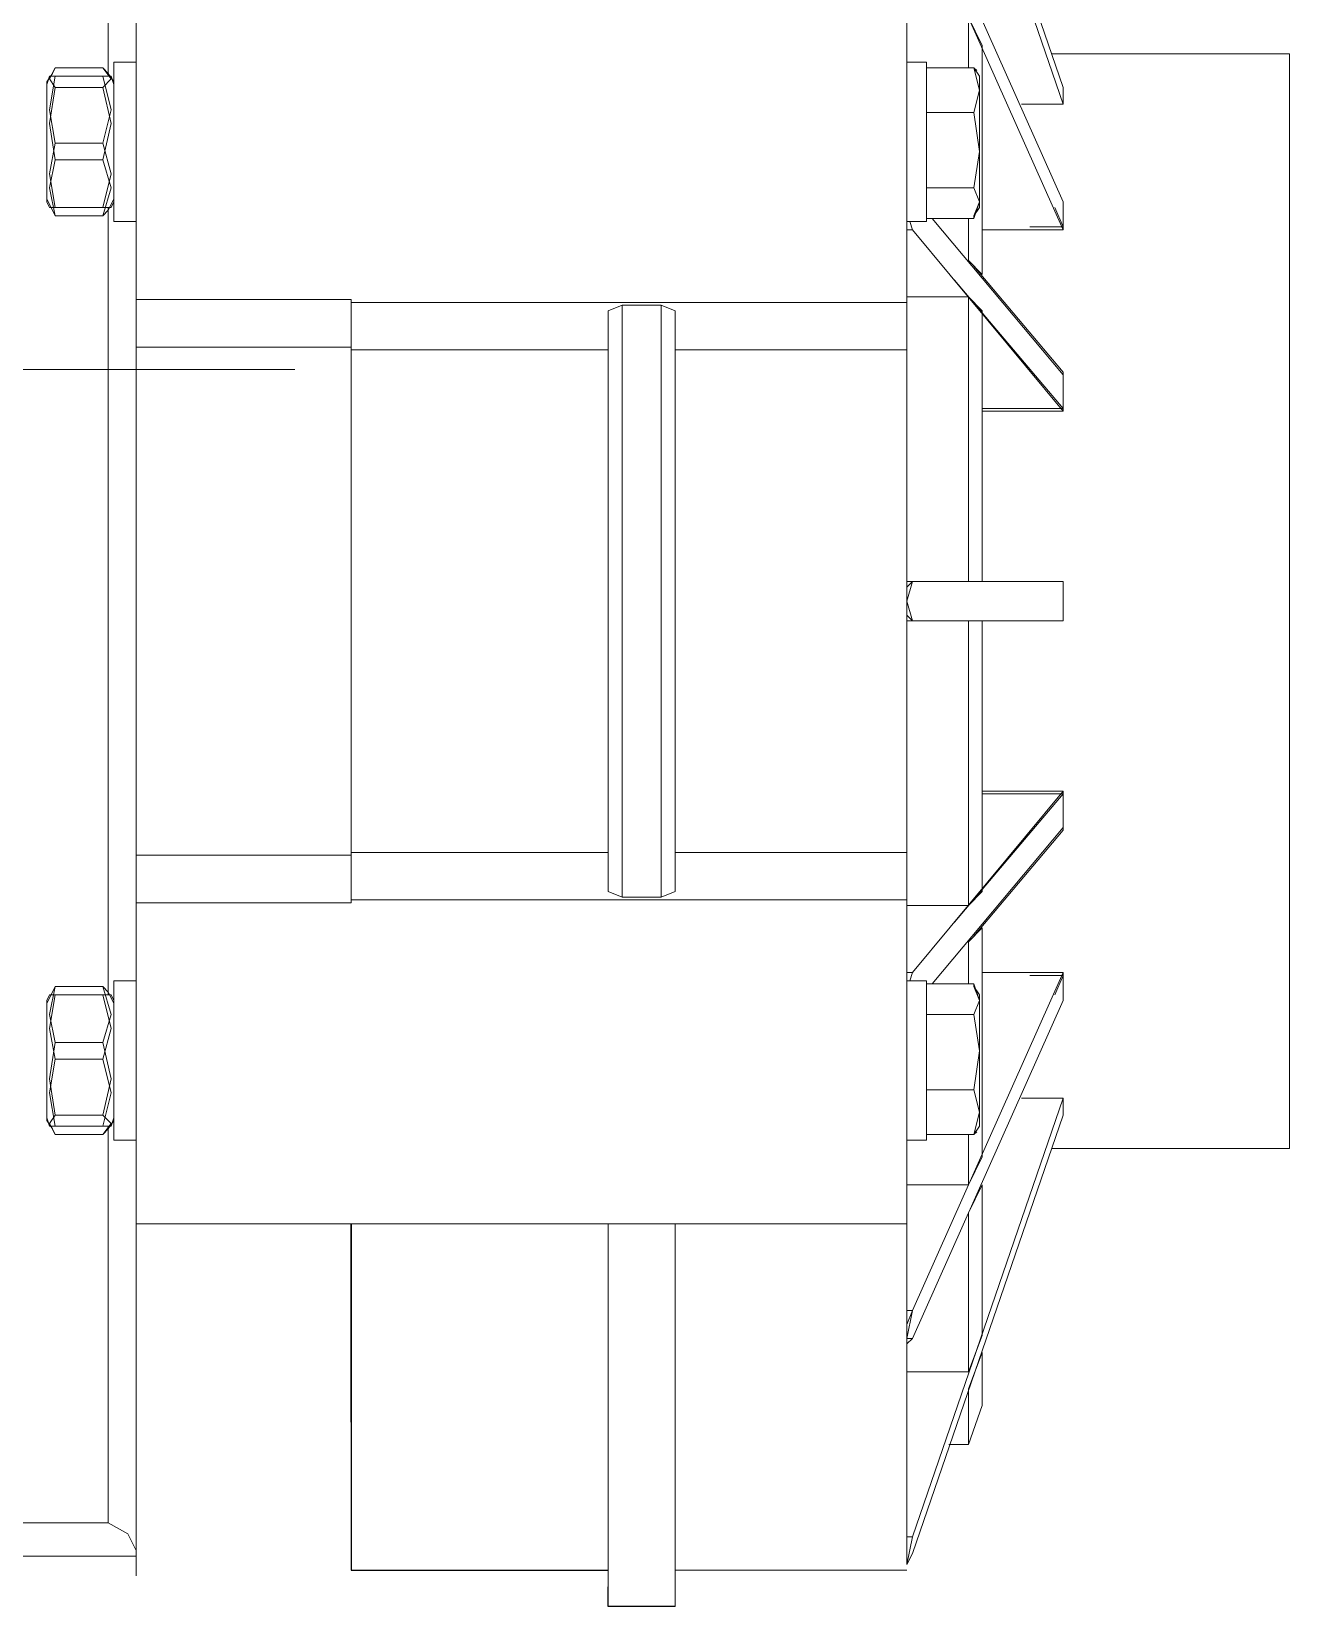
# Model space of a CAD drawing. Header units: inches. Extents: x 13 to 12015, y 11 to 4983.
# Drawn here: x 2999 to 3076.6, y 3789.9 to 3887 of the extents above; entities that cross this region are included whole.
import ezdxf

# ---------------------------------------------------------------- set-up
doc = ezdxf.new("R2010")
doc.units = ezdxf.units.IN
doc.header["$MEASUREMENT"] = 0
doc.layers.add('PDF _Геометрия', color=7, linetype='Continuous')

msp = doc.modelspace()

# ---------------------------------------------------------------- linework, layer by layer
for p, q in [((3018.74644, 3801.2714), (3018.74644, 3813.49174)), ((3018.74644, 3813.49174), (3018.74644, 3792.14922)), ((3018.74644, 3792.14922), (3034.58127, 3792.14922)), ((3034.58127, 3789.91162), (3034.58127, 3791.11647)), ((3038.71191, 3789.91162), (3034.58127, 3789.91162))]:
    msp.add_line(p, q)
at = {"layer": 'PDF _Геометрия', "lineweight": 9}
for points in [[(3062.63628, 3882.51051), (3053.34196, 3909.53289), (3052.99773, 3911.25406), (3053.34196, 3910.56559), (3052.99773, 3911.25406)], [(3005.49345, 3910.39346), (3005.49345, 3909.70499), (3005.49345, 3908.15594), (3005.49345, 3905.57418), (3005.49345, 3902.13184), (3005.49345, 3897.82892), (3005.49345, 3892.83752), (3005.49345, 3887.15766), (3005.49345, 3885.09226), (3005.49345, 3884.40379), (3005.49345, 3882.68262), (3005.49345, 3880.10086)], [(3062.63625, 3883.54326), (3053.34193, 3910.56564)], [(3053.34196, 3910.56559), (3062.63628, 3883.54322)], [(3062.63628, 3882.51056), (3053.34196, 3909.53293), (3052.99773, 3909.53293)], [(3005.49345, 3897.82892), (3005.49345, 3892.83752), (3005.49345, 3887.15766), (3005.49345, 3885.09226), (3004.11651, 3885.09226)], [(3053.34196, 3897.31259), (3052.99773, 3897.31259), (3053.34196, 3895.59142), (3062.63628, 3874.76526)], [(3062.6363, 3876.48643), (3053.34198, 3897.31259), (3052.99774, 3897.31259), (3052.99774, 3896.45201), (3053.34198, 3895.59142)], [(3062.63625, 3876.4864), (3053.34193, 3897.31256)], [(3062.63628, 3874.76524), (3053.34196, 3895.59141), (3052.99773, 3895.59141)], [(3052.99774, 3895.59139), (3052.99774, 3887.84613), (3052.99774, 3885.09226), (3052.99774, 3887.84613)], [(3005.49345, 3867.53639), (3005.49345, 3869.25756), (3005.49345, 3870.46238), (3005.49345, 3871.49508), (3005.49345, 3873.38837), (3005.49345, 3875.79801), (3005.49345, 3878.37976), (3005.49345, 3881.30575), (3005.49345, 3884.05962), (3005.49345, 3886.46926), (3005.49345, 3888.53467)], [(3005.49345, 3888.36255), (3005.49345, 3886.46926), (3005.49345, 3884.05962), (3005.49345, 3881.30575), (3005.49345, 3878.37976), (3005.49345, 3875.79801), (3005.49345, 3873.56048), (3005.49345, 3871.83931), (3005.49345, 3870.46238)], [(3052.99774, 3888.53462), (3052.99774, 3886.46921), (3052.99774, 3884.05957), (3052.99774, 3881.3057), (3052.99774, 3878.20759), (3052.99774, 3875.62584), (3052.99774, 3873.56043), (3052.99774, 3871.66715), (3052.99774, 3870.29021), (3052.99774, 3871.32291), (3052.99774, 3873.2162), (3052.99774, 3875.62584), (3052.99774, 3878.37971), (3052.99774, 3881.3057), (3052.99774, 3884.05957), (3052.99774, 3886.64133), (3052.99774, 3888.53462)], [(3004.11656, 3880.10089), (3004.11656, 3882.68264), (3004.11656, 3884.40382), (3004.11656, 3885.09228), (3004.11656, 3884.40382), (3004.11656, 3883.71535)], [(3004.11656, 3883.71532), (3004.11656, 3884.40379), (3004.11656, 3884.92014), (3004.11656, 3884.40379), (3004.11656, 3882.85473), (3004.11656, 3880.10086), (3004.11656, 3877.51911), (3004.11656, 3875.97005), (3004.11656, 3875.4537), (3004.11656, 3875.97005), (3004.11656, 3876.4864), (3004.11656, 3875.97005), (3004.11656, 3875.28158), (3004.11656, 3875.97005), (3004.11656, 3877.69122), (3004.11656, 3880.10086)], [(3054.20251, 3885.09226), (3052.99769, 3885.09226)], [(3052.99774, 3880.10089), (3052.99774, 3882.68264), (3052.99774, 3884.40382), (3052.99774, 3885.09228)], [(3054.20251, 3880.10089), (3054.20251, 3882.68264), (3054.20251, 3884.40382), (3054.20251, 3885.09228)], [(3062.63625, 3885.60859), (3061.94778, 3885.60859)], [(3061.94781, 3885.60859), (3062.63628, 3885.60859)], [(3076.57769, 3885.60859), (3076.57769, 3885.09223), (3076.57769, 3883.54318), (3076.57769, 3881.13354), (3076.57769, 3877.6912), (3076.57769, 3873.56039), (3076.57769, 3868.74112), (3076.57769, 3863.40549), (3076.57769, 3857.72562), (3076.57769, 3851.87365), (3076.57769, 3857.72562), (3076.57769, 3863.40549), (3076.57769, 3868.74112), (3076.57769, 3873.56039), (3076.57769, 3877.6912), (3076.57769, 3881.13354), (3076.57769, 3883.54318), (3076.57769, 3885.09223), (3076.57769, 3885.60859), (3062.63621, 3885.60859)], [(2999.98557, 3883.88755), (3000.32981, 3884.4039)], [(3000.15786, 3884.2317), (2999.98574, 3883.71535)], [(3000.50208, 3883.54333), (3000.15784, 3884.05968), (3000.32996, 3884.40391), (3000.50208, 3884.74815)], [(3000.50208, 3884.2317), (3000.15784, 3882.1663), (3000.50208, 3880.1009)], [(3000.50208, 3884.2317), (3000.15784, 3884.2317), (3000.50208, 3884.2317)], [(3000.50208, 3884.7481), (3003.42807, 3884.7481)], [(3000.50208, 3884.2317), (3003.42807, 3884.2317)], [(3003.42795, 3884.7481), (3003.77218, 3884.40386), (3003.9443, 3884.05963), (3003.42795, 3883.54328)], [(3003.42795, 3884.2317), (3003.9443, 3884.2317), (3003.42795, 3884.2317)], [(3003.42795, 3880.10089), (3003.9443, 3882.16629), (3003.42795, 3884.2317)], [(3003.77234, 3884.40388), (3004.11658, 3883.88753)], [(3004.11656, 3876.48646), (3004.11656, 3877.00281), (3004.11656, 3878.37975), (3004.11656, 3880.10092), (3004.11656, 3881.9942), (3004.11656, 3883.37114), (3004.11656, 3883.71537), (3003.94445, 3884.23173)], [(3004.11656, 3883.71544), (3004.11656, 3884.05967), (3004.11656, 3883.71544)], [(3054.20251, 3882.85482), (3054.20251, 3884.40388), (3054.20251, 3884.74811)], [(3057.47278, 3884.2317), (3057.12854, 3884.74806)], [(3057.12856, 3884.74804), (3057.30067, 3884.57592)], [(3057.47278, 3883.88748), (3057.47278, 3884.23172), (3057.47278, 3883.37113)], [(3000.50208, 3879.06829), (3000.15784, 3881.30581), (3000.50208, 3883.54333)], [(3003.42795, 3883.54333), (3003.9443, 3881.30581), (3003.42795, 3879.06828)], [(3004.11656, 3883.71537), (3004.11656, 3883.88749), (3004.11656, 3883.71537), (3004.11656, 3882.68267), (3004.11656, 3881.13362), (3004.11656, 3879.24033), (3004.11656, 3877.69128), (3004.11656, 3876.65858), (3003.77233, 3875.97011)], [(3057.47278, 3880.78933), (3057.47278, 3882.68262), (3057.47278, 3883.88744)], [(3057.47278, 3883.37115), (3057.47278, 3881.64998), (3057.47278, 3879.58458)], [(3062.63625, 3882.51056), (3062.63625, 3883.02691), (3062.63625, 3883.54326), (3062.63625, 3883.02691), (3062.63625, 3882.51056), (3060.0545, 3882.51056)], [(3005.49345, 3844.47274), (3005.49345, 3851.87377), (3005.49345, 3859.44692), (3005.49345, 3866.84795), (3005.49345, 3874.07687), (3005.49345, 3875.45381), (3005.49345, 3875.28169), (3005.49345, 3875.45381), (3005.49345, 3876.83074), (3005.49345, 3878.89615), (3005.49345, 3881.4779), (3005.49345, 3882.16637)], [(3057.47278, 3876.48645), (3057.47278, 3877.69127), (3057.47278, 3879.58456), (3057.12854, 3881.9942), (3057.47278, 3879.58456)], [(3060.0546, 3882.51052), (3062.63636, 3882.51052)], [(3054.20251, 3877.51915), (3054.20251, 3880.10091), (3054.20251, 3881.82208)], [(3000.50208, 3880.10089), (3000.15784, 3878.2076), (3000.50208, 3876.1422)], [(3003.42795, 3876.14218), (3003.9443, 3878.20759), (3003.42795, 3880.10088)], [(3005.49345, 3880.10089), (3005.49345, 3877.69125), (3005.49345, 3875.97008), (3005.49345, 3875.28161)], [(3052.99774, 3880.10091), (3052.99774, 3877.69127), (3052.99774, 3875.9701), (3052.99774, 3875.28163), (3054.20256, 3875.28163)], [(3052.99774, 3879.75667), (3052.99774, 3880.1009)], [(3054.20251, 3880.1009), (3054.20251, 3877.69126), (3054.20251, 3875.97009), (3054.20251, 3875.28163), (3054.20251, 3875.45374), (3057.1285, 3875.45374)], [(3057.47278, 3877.00273), (3057.47278, 3878.55179), (3057.47278, 3880.78931)], [(3057.47273, 3879.58447), (3057.1285, 3877.34695), (3054.20251, 3877.34695), (3054.20251, 3879.75659), (3054.20251, 3877.34695), (3057.1285, 3877.34695)], [(3057.12856, 3877.34695), (3057.47279, 3879.58447)], [(3000.50208, 3879.06826), (3000.15784, 3877.34709), (3000.50208, 3875.62592), (3003.42807, 3875.62592)], [(3003.42795, 3879.06829), (3003.9443, 3877.34712), (3003.42795, 3875.62595)], [(3005.49345, 3878.89618), (3005.49345, 3879.0683)], [(2999.98557, 3876.4864), (3000.15769, 3876.14217)], [(3000.32997, 3875.97014), (2999.98573, 3876.6586)], [(3000.15786, 3876.31436), (3000.32998, 3875.97012), (3000.50209, 3875.62589)], [(3003.42795, 3875.62592), (3003.77218, 3875.97015), (3003.9443, 3876.31438)], [(3003.94428, 3876.14218), (3004.1164, 3876.48642)], [(3005.49345, 3876.4864), (3005.49345, 3875.97005)], [(3052.99774, 3875.97007), (3052.99774, 3876.48642)], [(3057.47273, 3876.48645), (3057.1285, 3875.45374), (3054.20251, 3875.45374), (3054.20251, 3876.48645), (3054.20251, 3875.45374)], [(3054.20251, 3875.62585), (3054.20251, 3875.45374), (3054.20251, 3875.97009), (3054.20251, 3876.48644)], [(3057.12856, 3875.45374), (3057.12856, 3875.62586), (3057.47279, 3876.48645), (3057.47279, 3876.14221), (3057.47279, 3877.0028)], [(3062.63625, 3874.76523), (3062.63625, 3875.79794), (3062.63625, 3876.4864), (3062.63625, 3875.79794), (3062.63625, 3874.76523), (3057.64486, 3874.76523)], [(3060.57093, 3874.93748), (3062.63634, 3874.93748), (3062.63634, 3875.79806), (3062.63634, 3876.48653)], [(3062.1199, 3876.1423), (3062.63625, 3874.93748), (3062.63625, 3875.79806), (3062.63625, 3876.48653)], [(3000.50208, 3876.14218), (3000.15784, 3876.14218), (3000.50208, 3876.14218)], [(3000.50208, 3876.14218), (3003.42807, 3876.14218)], [(3003.42795, 3876.14218), (3003.9443, 3876.14218), (3003.42795, 3876.14218)], [(3005.49345, 3875.2817), (3004.11651, 3875.2817)], [(3004.11656, 3875.28163), (3005.4935, 3875.28163)], [(3005.49345, 3875.45381), (3005.49345, 3874.07687), (3005.49345, 3866.84795), (3005.49345, 3859.44692), (3005.49345, 3851.87377), (3005.49345, 3844.30062), (3005.49345, 3836.89959), (3005.49345, 3829.84279), (3005.49345, 3828.46586)], [(3005.49345, 3828.29367), (3005.49345, 3829.6706), (3005.49345, 3836.89952), (3005.49345, 3844.30055), (3005.49345, 3851.8737), (3005.49345, 3859.44685), (3005.49345, 3866.84788), (3005.49345, 3873.90468), (3005.49345, 3875.28162)], [(3005.49345, 3859.44681), (3005.49345, 3866.84784), (3005.49345, 3873.90464), (3005.49345, 3875.28158)], [(3052.99774, 3870.63449), (3052.99774, 3874.7653), (3052.99774, 3875.28165)], [(3053.34197, 3874.76528), (3053.16985, 3875.28163), (3053.34197, 3874.76528), (3062.63629, 3863.57767)], [(3054.54673, 3875.45374), (3062.63623, 3865.81519)], [(3062.63625, 3865.81523), (3054.54675, 3875.45379)], [(3057.12856, 3875.62585), (3057.47279, 3876.1422)], [(3062.11992, 3876.14225), (3062.63627, 3874.93743), (3060.57087, 3874.93743)], [(3062.63628, 3863.5777), (3053.34196, 3874.7653), (3052.99773, 3874.7653)], [(3052.99774, 3870.6345), (3052.99774, 3862.02865), (3052.99774, 3853.07856), (3052.99774, 3862.02865), (3052.99774, 3870.6345), (3052.99774, 3874.76531)], [(3052.99774, 3874.7653), (3053.34198, 3874.7653)], [(3057.64489, 3874.7653), (3062.63628, 3874.7653)], [(3057.64489, 3872.01137), (3056.7843, 3872.87195)], [(3056.78434, 3872.87192), (3057.64492, 3872.01133)], [(3055.92361, 3871.66721), (3062.63618, 3863.74983)], [(3055.92369, 3871.66718), (3062.63625, 3863.7498), (3062.63625, 3864.7825), (3062.63625, 3865.98732)], [(3018.74644, 3870.46238), (3005.49343, 3870.46238)], [(3005.49345, 3870.46244), (3018.74646, 3870.46244)], [(3005.49345, 3867.53639), (3005.49345, 3859.79113), (3005.49345, 3851.87374), (3005.49345, 3843.95636), (3005.49345, 3836.21109), (3005.49345, 3844.12848), (3005.49345, 3851.87374), (3005.49345, 3859.79113), (3005.49345, 3867.53639), (3005.49345, 3869.25756), (3005.49345, 3870.46238)], [(3018.74644, 3870.46244), (3018.74644, 3869.25762), (3018.74644, 3867.53645)], [(3018.74644, 3867.53633), (3018.74644, 3859.79106), (3018.74644, 3851.87368), (3018.74644, 3843.9563), (3018.74644, 3836.21103), (3018.74644, 3843.9563), (3018.74644, 3851.87368), (3018.74644, 3859.61895), (3018.74644, 3867.53633), (3018.74644, 3869.2575), (3018.74644, 3870.46232)], [(3054.0304, 3870.63455), (3056.78427, 3870.63455), (3057.64486, 3869.77396)], [(3056.78434, 3870.63455), (3054.03046, 3870.63455)], [(3057.64489, 3869.774), (3056.7843, 3870.63458)], [(3062.63632, 3853.07863), (3057.64492, 3853.07863), (3056.78434, 3853.07863), (3056.78434, 3862.02871), (3056.78434, 3870.63456), (3056.78434, 3862.02871), (3056.78434, 3853.07863), (3057.64492, 3853.07863)], [(3018.74644, 3867.36434), (3018.74644, 3869.25763), (3018.74644, 3870.29033), (3018.74644, 3869.25763), (3018.74644, 3867.36434), (3018.74644, 3866.15952)], [(3018.74644, 3870.29021), (3018.74644, 3869.25751), (3018.74644, 3867.36422), (3034.58121, 3867.36422), (3018.74644, 3867.36422)], [(3018.74644, 3867.3642), (3018.74644, 3863.57763), (3018.74644, 3867.3642), (3018.74644, 3869.25749), (3018.74644, 3870.29019)], [(3052.99774, 3870.29027), (3018.74645, 3870.29027)], [(3018.74645, 3870.29021), (3052.99774, 3870.29021), (3052.99774, 3869.25751), (3052.99774, 3867.36422), (3052.99774, 3859.61895), (3052.99774, 3851.87369), (3052.99774, 3843.9563), (3052.99774, 3836.38315), (3052.99774, 3844.12842), (3052.99774, 3851.87369), (3052.99774, 3859.61895), (3052.99774, 3867.36422), (3052.99774, 3869.25751), (3052.99774, 3870.29021)], [(3034.58127, 3837.07161), (3034.58127, 3842.92359), (3034.58127, 3851.87368), (3034.58127, 3860.82376), (3034.58127, 3869.77385), (3035.44185, 3870.11808)], [(3034.58127, 3869.77385), (3035.44185, 3870.11808), (3037.85149, 3870.11808), (3038.71208, 3869.77385), (3038.71208, 3869.2575), (3038.71208, 3868.74115)], [(3035.44182, 3870.11816), (3037.85146, 3870.11816)], [(3038.71194, 3869.77392), (3037.85136, 3870.11816), (3037.85136, 3861.16807), (3037.85136, 3851.87375), (3037.85136, 3842.57943), (3037.85136, 3837.07169), (3037.85136, 3842.57943), (3037.85136, 3851.87375), (3037.85136, 3861.16807), (3037.85136, 3870.11816)], [(3038.71191, 3837.07163), (3038.71191, 3844.30054), (3038.71191, 3854.79968), (3038.71191, 3865.29882), (3038.71191, 3869.77387)], [(3038.71191, 3869.77385), (3038.71191, 3869.2575), (3038.71191, 3868.74115)], [(3044.56401, 3867.36435), (3052.99774, 3867.36435), (3052.99774, 3869.25763), (3052.99774, 3870.11822), (3052.99774, 3862.02872), (3052.99774, 3853.25075), (3052.99774, 3862.02872), (3052.99774, 3870.11822), (3052.99774, 3869.25763), (3052.99774, 3867.36435)], [(3018.74644, 3867.53639), (3005.49343, 3867.53639)], [(3005.49345, 3836.21108), (3005.49345, 3843.95635), (3005.49345, 3851.87373), (3005.49345, 3859.79111), (3005.49345, 3867.53638), (3005.49345, 3859.619), (3005.49345, 3851.87373), (3005.49345, 3843.95635), (3005.49345, 3836.21108), (3005.49345, 3834.48991), (3005.49345, 3833.28509)], [(3005.49345, 3867.53633), (3018.74646, 3867.53633)], [(3018.74644, 3836.21114), (3018.74644, 3843.95641), (3018.74644, 3851.87379), (3018.74644, 3859.79118), (3018.74644, 3867.53644), (3018.74644, 3859.79118), (3018.74644, 3851.87379), (3018.74644, 3844.12853), (3018.74644, 3836.21114), (3018.74644, 3834.48997), (3018.74644, 3833.28515)], [(3018.74644, 3867.36428), (3018.74644, 3866.15946)], [(3018.74645, 3833.45726), (3052.99774, 3833.45726), (3052.99774, 3834.48996), (3052.99774, 3836.38325), (3052.99774, 3844.12852), (3052.99774, 3851.87379), (3052.99774, 3859.79117), (3052.99774, 3867.36432), (3052.99774, 3859.61905), (3052.99774, 3851.87379), (3052.99774, 3844.12852), (3052.99774, 3836.38325), (3052.99774, 3834.48996), (3052.99774, 3833.45726)], [(3034.58127, 3866.67586), (3034.58127, 3860.82388), (3034.58127, 3851.8738), (3034.58127, 3842.92371), (3034.58127, 3833.97362), (3035.44185, 3833.62939)], [(3038.71194, 3833.97355), (3037.85136, 3833.62932), (3037.85136, 3842.5794), (3037.85136, 3851.87372), (3037.85136, 3861.16804), (3037.85136, 3866.67579), (3037.85136, 3861.16804), (3037.85136, 3851.87372), (3037.85136, 3842.5794), (3037.85136, 3833.62932)], [(3038.71191, 3866.67584), (3038.71191, 3859.44693), (3038.71191, 3848.94779), (3038.71191, 3838.44865), (3038.71191, 3833.97361)], [(3052.99774, 3867.36428), (3044.56401, 3867.36428)], [(2962.77127, 3866.15951), (3015.26696, 3866.15951), (2962.77127, 3866.15951)], [(3062.63625, 3863.57771), (3062.63625, 3864.78253), (3062.63625, 3865.81523), (3062.63625, 3864.78253), (3062.63625, 3863.57771), (3057.64486, 3863.57771)], [(3057.64489, 3863.7498), (3062.63628, 3863.7498), (3062.63628, 3864.7825), (3062.63628, 3865.98732)], [(3062.63625, 3863.7498), (3057.64486, 3863.7498)], [(3057.64489, 3863.57763), (3062.63628, 3863.57763)], [(3005.49345, 3859.27473), (3005.49345, 3851.8737), (3005.49345, 3844.30055), (3005.49345, 3836.89952), (3005.49345, 3829.6706), (3005.49345, 3828.29367), (3005.49345, 3828.46578), (3005.49345, 3828.29367), (3005.49345, 3826.91673), (3005.49345, 3824.85133), (3005.49345, 3822.26957), (3005.49345, 3821.5811)], [(3018.74644, 3859.61898), (3018.74644, 3853.25065)], [(3056.7843, 3853.07863), (3053.34196, 3853.07863), (3052.99773, 3853.07863)], [(3062.63628, 3850.66892), (3053.34196, 3850.66892), (3052.99773, 3851.87374), (3053.34196, 3853.07856), (3052.99773, 3853.07856)], [(3053.34196, 3853.07856), (3052.99773, 3852.73433), (3052.99773, 3851.87374)], [(3062.63628, 3853.07855), (3053.34196, 3853.07855), (3052.99773, 3851.87373), (3053.34196, 3850.66891), (3052.99773, 3850.66891)], [(3052.99774, 3851.87381), (3052.99774, 3852.73439), (3052.99774, 3853.07863), (3053.34198, 3853.07863)], [(3052.99774, 3853.07863), (3053.34198, 3853.07863), (3056.78432, 3853.07863)], [(3052.99774, 3851.87377), (3052.99774, 3852.73435), (3053.34198, 3853.07859)], [(3053.34198, 3853.07856), (3052.99774, 3853.07856), (3052.99774, 3852.73433), (3052.99774, 3851.87374)], [(3057.6449, 3853.07856), (3056.78432, 3853.07856), (3052.99774, 3853.07856), (3053.34198, 3853.07856), (3062.6363, 3853.07856)], [(3056.78434, 3853.07856), (3052.99776, 3853.07856)], [(3053.34193, 3853.07856), (3062.63625, 3853.07856), (3062.63625, 3851.87374), (3062.63625, 3850.66892)], [(3053.34193, 3850.66891), (3062.63625, 3850.66891), (3062.63625, 3851.87373), (3062.63625, 3853.07855)], [(3053.34196, 3853.07863), (3062.63628, 3853.07863)], [(3056.7843, 3853.07856), (3057.64489, 3853.07856), (3062.63628, 3853.07856), (3062.63628, 3852.39009), (3062.63628, 3851.87374)], [(3062.63625, 3851.87377), (3062.63625, 3852.56224), (3062.63625, 3853.07859), (3057.64486, 3853.07859)], [(3062.63625, 3853.07856), (3057.64486, 3853.07856)], [(3053.34196, 3850.66891), (3052.99773, 3851.01314), (3052.99773, 3851.87373)], [(3053.34198, 3850.66891), (3052.99774, 3850.66891), (3052.99774, 3851.01314), (3052.99774, 3851.87373)], [(3052.99774, 3851.87371), (3052.99774, 3851.01312), (3053.34198, 3850.66889)], [(3052.99774, 3851.87367), (3052.99774, 3851.01308), (3052.99774, 3850.66885), (3053.34198, 3850.66885)], [(3056.7843, 3850.66891), (3057.64489, 3850.66891), (3062.63628, 3850.66891), (3062.63628, 3851.35738), (3062.63628, 3851.87373)], [(3062.63625, 3851.87371), (3062.63625, 3851.18524), (3062.63625, 3850.66889), (3057.64486, 3850.66889)], [(3076.57769, 3818.13889), (3076.57769, 3818.65524), (3076.57769, 3820.20429), (3076.57769, 3822.61393), (3076.57769, 3826.05627), (3076.57769, 3830.18708), (3076.57769, 3835.00636), (3076.57769, 3840.34199), (3076.57769, 3846.02185), (3076.57769, 3851.87383), (3076.57769, 3846.02185), (3076.57769, 3840.34199), (3076.57769, 3835.00636), (3076.57769, 3830.18708), (3076.57769, 3826.05627), (3076.57769, 3822.61393), (3076.57769, 3820.20429), (3076.57769, 3818.65524), (3076.57769, 3818.13889), (3062.63621, 3818.13889)], [(3018.74644, 3844.12849), (3018.74644, 3850.49682)], [(3044.56401, 3836.38313), (3052.99774, 3836.38313), (3052.99774, 3834.48984), (3052.99774, 3833.62925), (3052.99774, 3841.71875), (3052.99774, 3850.49672), (3052.99774, 3841.71875), (3052.99774, 3833.62925), (3052.99774, 3834.48984), (3052.99774, 3836.38313)], [(3056.7843, 3850.66885), (3053.34196, 3850.66885), (3052.99773, 3850.66885)], [(3052.99774, 3833.11297), (3052.99774, 3841.71882), (3052.99774, 3850.66891), (3052.99774, 3841.71882), (3052.99774, 3833.11297), (3052.99774, 3828.98216)], [(3057.6449, 3850.66891), (3056.78432, 3850.66891), (3052.99774, 3850.66891), (3053.34198, 3850.66891), (3062.6363, 3850.66891)], [(3052.99774, 3850.66885), (3053.34198, 3850.66885), (3056.78432, 3850.66885)], [(3056.78434, 3850.66891), (3052.99776, 3850.66891)], [(3053.34196, 3850.66885), (3062.63628, 3850.66885)], [(3062.63632, 3850.66885), (3057.64492, 3850.66885), (3056.78434, 3850.66885), (3056.78434, 3841.71876), (3056.78434, 3833.11291), (3056.78434, 3841.71876), (3056.78434, 3850.66885), (3057.64492, 3850.66885)], [(3062.63625, 3850.66891), (3057.64486, 3850.66891)], [(3005.49345, 3844.30066), (3005.49345, 3836.89963), (3005.49345, 3829.84283), (3005.49345, 3828.4659)], [(3018.74644, 3836.38327), (3018.74644, 3840.16985), (3018.74644, 3836.38327), (3018.74644, 3834.48999), (3018.74644, 3833.45728)], [(3062.63628, 3840.16978), (3053.34196, 3828.98217), (3052.99773, 3828.98217)], [(3053.34197, 3828.98219), (3053.16985, 3828.46584), (3053.34197, 3828.98219), (3062.63629, 3840.1698)], [(3055.92361, 3832.08026), (3062.63618, 3839.99765)], [(3055.92369, 3832.08029), (3062.63625, 3839.99767), (3062.63625, 3838.96497), (3062.63625, 3837.76015)], [(3062.63625, 3840.16976), (3062.63625, 3838.96494), (3062.63625, 3837.93224), (3062.63625, 3838.96494), (3062.63625, 3840.16976), (3057.64486, 3840.16976)], [(3062.63625, 3839.99767), (3057.64486, 3839.99767)], [(3057.64489, 3840.16985), (3062.63628, 3840.16985)], [(3057.64489, 3839.99767), (3062.63628, 3839.99767), (3062.63628, 3838.96497), (3062.63628, 3837.76015)], [(3018.74644, 3836.38319), (3018.74644, 3837.58801)], [(3018.74644, 3836.38313), (3018.74644, 3834.48985), (3018.74644, 3833.45714), (3018.74644, 3834.48985), (3018.74644, 3836.38313), (3018.74644, 3837.58795)], [(3054.54673, 3828.29373), (3062.63623, 3837.93228)], [(3062.63625, 3837.93224), (3054.54675, 3828.29369)], [(3018.74644, 3833.45726), (3018.74644, 3834.48996), (3018.74644, 3836.38325), (3034.58121, 3836.38325), (3018.74644, 3836.38325)], [(3052.99774, 3836.38319), (3044.56401, 3836.38319)], [(3018.74644, 3836.21108), (3005.49343, 3836.21108)], [(3005.49345, 3836.21114), (3018.74646, 3836.21114)], [(3005.49345, 3836.21109), (3005.49345, 3834.48992), (3005.49345, 3833.2851), (3005.49345, 3832.25239), (3005.49345, 3830.35911), (3005.49345, 3827.94947), (3005.49345, 3825.36771), (3005.49345, 3822.44172), (3005.49345, 3819.68785), (3005.49345, 3817.27821), (3005.49345, 3815.21281), (3005.49345, 3814.00799), (3005.49345, 3813.49164), (3005.49345, 3813.66375), (3005.49345, 3814.69646), (3005.49345, 3813.66375), (3005.49345, 3813.49164), (3005.49345, 3814.00799), (3005.49345, 3815.38492), (3005.49345, 3817.27821), (3005.49345, 3819.68785), (3005.49345, 3822.44172), (3005.49345, 3825.36771), (3005.49345, 3827.94947), (3005.49345, 3830.18699), (3005.49345, 3831.90816), (3005.49345, 3833.2851)], [(3018.74644, 3833.28503), (3018.74644, 3834.48985), (3018.74644, 3836.21102)], [(3034.58127, 3833.97362), (3035.44185, 3833.62939), (3037.85149, 3833.62939), (3038.71208, 3833.97362), (3038.71208, 3834.48998), (3038.71208, 3835.00633)], [(3038.71191, 3833.97362), (3038.71191, 3834.48998), (3038.71191, 3835.00633)], [(3052.99774, 3833.45721), (3018.74645, 3833.45721)], [(3035.44182, 3833.62932), (3037.85146, 3833.62932)], [(3054.0304, 3833.11292), (3056.78427, 3833.11292), (3057.64486, 3833.97351)], [(3057.64489, 3833.97347), (3056.7843, 3833.11289)], [(3018.74644, 3833.2851), (3005.49343, 3833.2851)], [(3005.49345, 3833.28503), (3018.74646, 3833.28503)], [(3052.99774, 3833.11298), (3052.99774, 3828.98217), (3052.99774, 3828.46582)], [(3056.78434, 3833.11292), (3054.03046, 3833.11292)], [(3057.64489, 3831.73611), (3056.7843, 3830.87552)], [(3056.78434, 3830.87556), (3057.64492, 3831.73614)], [(3062.63628, 3828.98223), (3053.34196, 3808.15607), (3052.99773, 3808.15607)], [(3053.34196, 3806.43488), (3052.99773, 3806.43488), (3053.34196, 3808.15605), (3062.63628, 3828.98221)], [(3052.99774, 3828.98217), (3053.34198, 3828.98217)], [(3062.63625, 3828.98224), (3062.63625, 3827.94954), (3062.63625, 3827.26107), (3062.63625, 3827.94954), (3062.63625, 3828.98224), (3057.64486, 3828.98224)], [(3057.64489, 3828.98217), (3062.63628, 3828.98217)], [(3062.11992, 3827.60523), (3062.63627, 3828.81005), (3060.57087, 3828.81005)], [(3060.57093, 3828.81), (3062.63634, 3828.81), (3062.63634, 3827.94941), (3062.63634, 3827.26094)], [(3062.1199, 3827.60518), (3062.63625, 3828.81), (3062.63625, 3827.94941), (3062.63625, 3827.26094)], [(3000.32997, 3827.77734), (2999.98573, 3827.08887)], [(3000.50208, 3824.67922), (3000.15784, 3826.40039), (3000.50208, 3828.12156), (3003.42807, 3828.12156)], [(3000.15786, 3827.43312), (3000.32998, 3827.77735), (3000.50209, 3828.12159)], [(3003.42795, 3828.12156), (3003.77218, 3827.77732), (3003.9443, 3827.43309)], [(3003.42795, 3824.67918), (3003.9443, 3826.40035), (3003.42795, 3828.12152)], [(3004.11656, 3820.0321), (3004.11656, 3819.85998), (3004.11656, 3820.0321), (3004.11656, 3821.0648), (3004.11656, 3822.61385), (3004.11656, 3824.50714), (3004.11656, 3826.05619), (3004.11656, 3827.0889), (3003.77233, 3827.77737)], [(3005.49345, 3828.46578), (3004.11651, 3828.46578)], [(3004.11656, 3820.03215), (3004.11656, 3819.34369), (3004.11656, 3818.82734), (3004.11656, 3819.34369), (3004.11656, 3820.89274), (3004.11656, 3823.64661), (3004.11656, 3826.22837), (3004.11656, 3827.77742), (3004.11656, 3828.29377), (3004.11656, 3827.77742), (3004.11656, 3827.26107), (3004.11656, 3827.77742), (3004.11656, 3828.46589), (3004.11656, 3827.77742), (3004.11656, 3826.05625), (3004.11656, 3823.64661)], [(3004.11656, 3828.46584), (3005.4935, 3828.46584)], [(3005.49345, 3823.64658), (3005.49345, 3826.05622), (3005.49345, 3827.77739), (3005.49345, 3828.46586)], [(3005.49345, 3827.26107), (3005.49345, 3827.77742)], [(3052.99774, 3823.64656), (3052.99774, 3826.0562), (3052.99774, 3827.77737), (3052.99774, 3828.46584), (3054.20256, 3828.46584)], [(3052.99774, 3827.7774), (3052.99774, 3827.26105)], [(3054.20251, 3823.64657), (3054.20251, 3826.05621), (3054.20251, 3827.77738), (3054.20251, 3828.46585), (3054.20251, 3828.29373), (3057.1285, 3828.29373)], [(3054.20251, 3828.12162), (3054.20251, 3828.29374), (3054.20251, 3827.77739), (3054.20251, 3827.26103)], [(3057.47273, 3827.26103), (3057.1285, 3828.29373), (3054.20251, 3828.29373), (3054.20251, 3827.26103), (3054.20251, 3828.29373)], [(3057.12856, 3828.29373), (3057.12856, 3828.12161), (3057.47279, 3827.26103), (3057.47279, 3827.60526), (3057.47279, 3826.74468)], [(3057.12856, 3828.12162), (3057.47279, 3827.60527)], [(2999.98557, 3827.26107), (3000.15769, 3827.6053)], [(3000.50208, 3827.60529), (3000.15784, 3827.60529), (3000.50208, 3827.60529)], [(3000.50208, 3823.64658), (3000.15784, 3825.53987), (3000.50208, 3827.60528)], [(3000.50208, 3827.60529), (3003.42807, 3827.60529)], [(3003.42795, 3827.60529), (3003.9443, 3825.53989), (3003.42795, 3823.6466)], [(3003.42795, 3827.60529), (3003.9443, 3827.60529), (3003.42795, 3827.60529)], [(3003.94428, 3827.60529), (3004.1164, 3827.26106)], [(3004.11656, 3827.26101), (3004.11656, 3826.74466), (3004.11656, 3825.36773), (3004.11656, 3823.64656), (3004.11656, 3821.75327), (3004.11656, 3820.37633), (3004.11656, 3820.0321), (3003.94445, 3819.51575)], [(3062.6363, 3827.26104), (3053.34198, 3806.43488), (3052.99774, 3806.43488), (3052.99774, 3807.29547), (3053.34198, 3808.15605)], [(3062.63625, 3827.26107), (3053.34193, 3806.43491)], [(3057.47278, 3827.26102), (3057.47278, 3826.0562), (3057.47278, 3824.16291), (3057.12854, 3821.75328), (3057.47278, 3824.16291)], [(3057.47278, 3826.74474), (3057.47278, 3825.19569), (3057.47278, 3822.95816)], [(3057.47273, 3824.163), (3057.1285, 3826.40052), (3054.20251, 3826.40052), (3054.20251, 3823.99088), (3054.20251, 3826.40052), (3057.1285, 3826.40052)], [(3054.20251, 3826.22832), (3054.20251, 3823.64657), (3054.20251, 3821.9254)], [(3057.12856, 3826.40052), (3057.47279, 3824.163)], [(3005.49345, 3824.85129), (3005.49345, 3824.67917)], [(3000.50208, 3824.67918), (3000.15784, 3822.44166), (3000.50208, 3820.20414)], [(3003.42795, 3820.20415), (3003.9443, 3822.44167), (3003.42795, 3824.67919)], [(3052.99774, 3823.9908), (3052.99774, 3823.64657)], [(3057.47278, 3820.37632), (3057.47278, 3822.09749), (3057.47278, 3824.16289)], [(3000.50208, 3819.51577), (3000.15784, 3821.58117), (3000.50208, 3823.64658)], [(3003.42795, 3823.64658), (3003.9443, 3821.58118), (3003.42795, 3819.51578)], [(3004.11656, 3823.64658), (3004.11656, 3821.06483), (3004.11656, 3819.34366), (3004.11656, 3818.65519), (3004.11656, 3819.34366), (3004.11656, 3820.03213)], [(3005.49345, 3793.35401), (3005.49345, 3794.04248), (3005.49345, 3795.59153), (3005.49345, 3798.17329), (3005.49345, 3801.61563), (3005.49345, 3805.91856), (3005.49345, 3810.90995), (3005.49345, 3816.58981), (3005.49345, 3818.65522), (3005.49345, 3819.34369), (3005.49345, 3821.06486), (3005.49345, 3823.64661)], [(3052.99774, 3823.64658), (3052.99774, 3821.06483), (3052.99774, 3819.34366), (3052.99774, 3818.65519)], [(3054.20251, 3823.64658), (3054.20251, 3821.06483), (3054.20251, 3819.34366), (3054.20251, 3818.65519)], [(3057.47278, 3822.95814), (3057.47278, 3821.06486), (3057.47278, 3819.86004)], [(3062.63628, 3821.23696), (3053.34196, 3794.21458), (3052.99773, 3792.49341), (3053.34196, 3793.18188), (3052.99773, 3792.49341)], [(3062.63628, 3821.23692), (3053.34196, 3794.21454), (3052.99773, 3794.21454)], [(3054.20251, 3820.89265), (3054.20251, 3819.3436), (3054.20251, 3818.99936)], [(3062.63625, 3821.23691), (3062.63625, 3820.72056), (3062.63625, 3820.20421), (3062.63625, 3820.72056), (3062.63625, 3821.23691), (3060.0545, 3821.23691)], [(3060.0546, 3821.23696), (3062.63636, 3821.23696)], [(2999.98557, 3819.85993), (3000.32981, 3819.34357)], [(3000.15786, 3819.51577), (2999.98574, 3820.03212)], [(3000.50208, 3820.20415), (3000.15784, 3819.68779), (3000.32996, 3819.34356), (3000.50208, 3818.99933)], [(3003.42795, 3818.99938), (3003.77218, 3819.34361), (3003.9443, 3819.68784), (3003.42795, 3820.20419)], [(3003.77234, 3819.3436), (3004.11658, 3819.85995)], [(3004.11656, 3820.03204), (3004.11656, 3819.6878), (3004.11656, 3820.03204)], [(3062.63625, 3820.20421), (3053.34193, 3793.18183)], [(3053.34196, 3793.18188), (3062.63628, 3820.20426)], [(3057.47278, 3819.85999), (3057.47278, 3819.51575), (3057.47278, 3820.37634)], [(3000.50208, 3819.51577), (3000.15784, 3819.51577), (3000.50208, 3819.51577)], [(3000.50208, 3819.51577), (3003.42807, 3819.51577)], [(3000.50208, 3818.99938), (3003.42807, 3818.99938)], [(3003.42795, 3819.51577), (3003.9443, 3819.51577), (3003.42795, 3819.51577)], [(3057.47278, 3819.51577), (3057.12854, 3818.99942)], [(3057.12856, 3818.99944), (3057.30067, 3819.17156)], [(3005.49345, 3805.91856), (3005.49345, 3810.90995), (3005.49345, 3816.58981), (3005.49345, 3818.65522), (3004.11651, 3818.65522)], [(3054.20251, 3818.65522), (3052.99769, 3818.65522)], [(3052.99774, 3808.15608), (3052.99774, 3815.90135), (3052.99774, 3818.65522), (3052.99774, 3815.90135)], [(3062.63625, 3818.13889), (3061.94778, 3818.13889)], [(3061.94781, 3818.13889), (3062.63628, 3818.13889)], [(3005.49345, 3815.04073), (3005.49345, 3814.6965)], [(3052.99774, 3815.90133), (3052.99774, 3808.15607), (3052.99774, 3807.29548), (3052.99774, 3806.4349)], [(3052.99774, 3815.72917), (3052.99774, 3815.90129)], [(3052.99774, 3815.90128), (3056.78432, 3815.90128), (3052.99774, 3815.90128), (3052.99774, 3815.72917)], [(3057.64489, 3815.90128), (3056.7843, 3814.18011)], [(3056.78434, 3814.18018), (3057.64492, 3815.90135)], [(3005.49345, 3814.86866), (3005.49345, 3813.83596), (3005.49345, 3807.46763), (3005.49345, 3801.61565), (3005.49345, 3796.28002), (3005.49345, 3791.80498), (3005.49345, 3796.28002), (3005.49345, 3801.61565), (3005.49345, 3807.46763), (3005.49345, 3813.83596), (3005.49345, 3814.86866), (3005.49345, 3814.69655)], [(3052.99774, 3813.49174), (3005.49344, 3813.49174)], [(3038.71191, 3813.49174), (3038.71191, 3806.60706), (3038.71191, 3798.86179), (3038.71191, 3792.32135), (3038.71191, 3789.91171)], [(3052.99774, 3808.15607), (3053.34198, 3808.15607)], [(3052.99774, 3794.21458), (3052.99774, 3804.36949), (3052.99774, 3806.09066), (3052.99774, 3806.43489)], [(3052.99774, 3806.09066), (3052.99774, 3806.09066)], [(3052.99774, 3806.09066), (3052.99774, 3804.36949)], [(3057.64489, 3805.57433), (3056.7843, 3803.33681)], [(3056.78434, 3803.33672), (3057.64492, 3805.57425)], [(3052.99774, 3804.36945), (3052.99774, 3794.21454), (3052.99774, 3793.18184), (3052.99774, 3792.49337)], [(3056.78421, 3799.89444), (3055.57939, 3799.89444), (3056.78421, 3799.89444), (3056.78421, 3800.92714), (3056.78421, 3803.33678)], [(3056.78434, 3803.33678), (3056.78434, 3800.92714), (3056.78434, 3799.89444), (3057.64492, 3802.30407), (3056.78434, 3799.89444), (3057.64492, 3802.30407), (3056.78434, 3799.89444)], [(3018.74644, 3801.2714), (3018.74644, 3796.62424)], [(3005.49345, 3798.17325), (3005.49345, 3795.59149)], [(3052.99774, 3794.21454), (3053.34198, 3794.21454)], [(3005.49345, 3793.00977), (3005.49345, 3793.35401), (3005.49345, 3793.00977), (2926.14749, 3793.00977)], [(3052.99774, 3792.49344), (3052.99774, 3792.49344)], [(3052.99774, 3792.49344), (3052.99774, 3792.49344)], [(3038.71191, 3789.91162), (3038.71191, 3790.60008), (3038.71191, 3791.11644)]]:
    msp.add_lwpolyline(points, dxfattribs=at)
for points in [[(2927.69661, 3908.67238), (3003.77234, 3908.67238), (3003.77234, 3907.98391), (3003.77234, 3906.43486), (3003.77234, 3903.8531), (3003.77234, 3900.41076), (3003.77234, 3896.27995), (3003.77234, 3891.46068), (3003.77234, 3885.78081), (3003.77234, 3884.23176), (3003.77234, 3885.78081), (3003.77234, 3891.46068), (3003.77234, 3896.27995), (3003.77234, 3900.41076), (3003.77234, 3903.8531), (3003.77234, 3906.43486), (3003.77234, 3907.98391), (3003.77234, 3908.67238), (3004.97716, 3909.36085), (3005.49352, 3910.39355), (3004.97716, 3909.36085), (3003.77234, 3908.67238)], [(3057.64492, 3886.12502), (3056.78434, 3887.84619), (3056.78434, 3884.74808), (3056.78434, 3887.84619)], [(3057.64489, 3872.01141), (3057.64489, 3879.41244), (3057.64489, 3886.125), (3057.64489, 3879.41244)], [(3003.42807, 3883.54333), (3000.50208, 3883.54333), (3000.15784, 3884.05968), (3000.50208, 3884.74815), (3003.42807, 3884.74815), (3003.94442, 3884.05968)], [(3003.42807, 3884.2317), (3000.50208, 3884.2317), (3000.15784, 3884.2317), (3000.50208, 3884.2317), (3003.42807, 3884.2317), (3003.94442, 3884.2317)], [(3003.42807, 3884.2317), (3000.50208, 3884.2317), (3000.15784, 3882.1663), (3000.50208, 3880.1009), (3003.42807, 3880.1009), (3003.94442, 3882.1663)], [(3003.77234, 3884.576), (3003.77234, 3884.23177)], [(3004.11656, 3876.65864), (3004.11656, 3875.45382), (3004.11656, 3876.83076), (3004.11656, 3878.89616), (3004.11656, 3881.13368), (3004.11656, 3883.71544), (3004.11656, 3884.05967), (3004.11656, 3883.71544), (3004.11656, 3881.47792), (3004.11656, 3878.89616), (3004.11656, 3876.83076), (3004.11656, 3875.45382), (3004.11656, 3875.2817), (3004.11656, 3875.45382)], [(3054.20251, 3884.74811), (3054.20251, 3883.02693)], [(3057.1285, 3884.74804), (3054.20251, 3884.74804)], [(3057.12856, 3884.74806), (3057.47279, 3883.37112), (3057.12856, 3881.99419), (3057.47279, 3883.37112)], [(2999.98557, 3877.69132), (2999.98557, 3879.24038), (2999.98557, 3881.13366), (2999.98557, 3882.68272), (2999.98557, 3883.71542), (2999.98557, 3883.88754), (2999.98557, 3883.71542), (2999.98557, 3882.68272), (2999.98557, 3881.13366), (2999.98557, 3879.24038), (2999.98557, 3877.69132), (2999.98557, 3876.65862)], [(2999.98557, 3880.10089), (2999.98557, 3878.2076), (2999.98557, 3877.00278), (2999.98557, 3876.48643), (2999.98557, 3877.00278), (2999.98557, 3878.2076), (2999.98557, 3880.10089), (2999.98557, 3882.16629), (2999.98557, 3883.37111), (2999.98557, 3883.71535), (2999.98557, 3883.37111), (2999.98557, 3882.16629)], [(2999.98557, 3880.10089), (2999.98557, 3878.37972), (2999.98557, 3877.00278), (2999.98557, 3876.48643), (2999.98557, 3877.00278), (2999.98557, 3878.37972), (2999.98557, 3880.10089), (2999.98557, 3881.99418), (2999.98557, 3883.37111), (2999.98557, 3883.71535), (2999.98557, 3883.37111), (2999.98557, 3881.99418)], [(2999.98557, 3877.69132), (2999.98557, 3879.92885), (2999.98557, 3881.65002), (2999.98557, 3882.68272), (2999.98557, 3883.37119), (2999.98557, 3882.68272), (2999.98557, 3880.4452), (2999.98557, 3878.72403), (2999.98557, 3877.69132), (2999.98557, 3877.00286)], [(3003.42807, 3879.06829), (3000.50208, 3879.06829), (3000.15784, 3881.30581), (3000.50208, 3883.54333), (3003.42807, 3883.54333), (3003.94442, 3881.30581)], [(3057.47278, 3877.00273), (3057.47278, 3879.41237), (3057.47278, 3881.30566), (3057.47278, 3882.6826), (3057.47278, 3883.37106), (3057.47278, 3883.7153), (3057.47278, 3883.37106), (3057.47278, 3880.96143), (3057.47278, 3879.06814), (3057.47278, 3877.6912), (3057.47278, 3876.83062), (3057.47278, 3876.6585)], [(3057.47278, 3877.17484), (3057.47278, 3877.34696), (3057.47278, 3878.37966), (3057.47278, 3879.7566), (3057.47278, 3881.30565), (3057.47278, 3882.51047), (3057.47278, 3883.19894), (3057.47278, 3883.02682), (3057.47278, 3881.99412), (3057.47278, 3880.61718), (3057.47278, 3879.06813), (3057.47278, 3877.69119)], [(3057.47278, 3877.17484), (3057.47278, 3877.86331), (3057.47278, 3878.7239), (3057.47278, 3879.7566), (3057.47278, 3880.7893), (3057.47278, 3881.99412), (3057.47278, 3883.19894), (3057.47278, 3882.33835), (3057.47278, 3881.47777), (3057.47278, 3880.61718), (3057.47278, 3879.58448), (3057.47278, 3878.37966)], [(2999.98557, 3878.55196), (2999.98557, 3877.69138), (2999.98557, 3878.55196), (2999.98557, 3880.27313), (2999.98557, 3881.9943), (2999.98557, 3882.68277), (2999.98557, 3881.9943), (2999.98557, 3880.27313)], [(2999.98557, 3882.68263), (2999.98557, 3881.82204), (2999.98557, 3880.10087), (2999.98557, 3878.3797), (2999.98557, 3877.69123), (2999.98557, 3878.3797), (2999.98557, 3880.10087), (2999.98557, 3881.82204)], [(2999.98557, 3882.68263), (2999.98557, 3881.47781), (2999.98557, 3880.10087), (2999.98557, 3878.89605), (2999.98557, 3877.69123), (2999.98557, 3878.89605), (2999.98557, 3880.10087), (2999.98557, 3881.47781)], [(2999.98557, 3878.55196), (2999.98557, 3878.03561), (2999.98557, 3878.55196), (2999.98557, 3879.75678), (2999.98557, 3881.9943), (2999.98557, 3882.33854), (2999.98557, 3881.9943), (2999.98557, 3880.61737)], [(3005.49345, 3870.4624), (3005.49345, 3871.4951), (3005.49345, 3873.38839), (3005.49345, 3875.79803), (3005.49345, 3878.5519), (3005.49345, 3881.30577), (3005.49345, 3882.16636), (3005.49345, 3881.47789), (3005.49345, 3878.37979), (3005.49345, 3875.79803), (3005.49345, 3873.73263), (3005.49345, 3871.83934)], [(3057.1285, 3881.99419), (3054.20251, 3881.99419)], [(3076.57769, 3881.13366), (3076.57769, 3877.69132), (3076.57769, 3873.56052), (3076.57769, 3868.74124), (3076.57769, 3863.40561), (3076.57769, 3857.72575), (3076.57769, 3851.87377), (3076.57769, 3857.72575), (3076.57769, 3863.40561), (3076.57769, 3868.74124), (3076.57769, 3873.56052), (3076.57769, 3877.69132)], [(3003.42807, 3880.10089), (3000.50208, 3880.10089), (3000.15784, 3878.2076), (3000.50208, 3876.1422), (3003.42807, 3876.1422), (3003.94442, 3878.2076)], [(3003.42807, 3875.62592), (3003.94442, 3877.34709), (3003.42807, 3879.06826), (3000.50208, 3879.06826), (3000.15784, 3877.34709), (3000.50208, 3875.62592)], [(3057.12854, 3877.34699), (3057.47278, 3876.4864)], [(3003.42807, 3876.14218), (3003.94442, 3876.14218), (3003.42807, 3876.14218), (3000.50208, 3876.14218), (3000.15784, 3876.14218), (3000.50208, 3876.14218)], [(3003.77234, 3876.1423), (3003.77234, 3873.21631), (3003.77234, 3866.33162), (3003.77234, 3859.10271), (3003.77234, 3851.87379), (3003.77234, 3844.64488), (3003.77234, 3837.41596), (3003.77234, 3830.53128), (3003.77234, 3827.60529), (3003.77234, 3830.53128), (3003.77234, 3837.41596), (3003.77234, 3844.64488), (3003.77234, 3851.87379), (3003.77234, 3859.10271), (3003.77234, 3866.33162), (3003.77234, 3873.21631)], [(3003.77234, 3827.60518), (3003.77234, 3830.53117), (3003.77234, 3837.41585), (3003.77234, 3844.64476), (3003.77234, 3851.87368), (3003.77234, 3859.1026), (3003.77234, 3866.33151), (3003.77234, 3873.21619), (3003.77234, 3876.14218), (3003.77234, 3873.21619), (3003.77234, 3866.33151), (3003.77234, 3859.1026), (3003.77234, 3851.87368), (3003.77234, 3844.64476), (3003.77234, 3837.41585), (3003.77234, 3830.53117)], [(3056.78434, 3872.87199), (3056.78434, 3875.45374)], [(3057.64491, 3872.01141), (3057.12856, 3872.52776), (3062.6363, 3865.98731), (3057.12856, 3872.52776)], [(3057.64489, 3872.6999), (3057.64489, 3872.01143)], [(3005.49345, 3867.53639), (3005.49345, 3869.25756), (3005.49345, 3870.46238), (3018.74646, 3870.46238), (3018.74646, 3869.25756), (3018.74646, 3867.53639)], [(3005.49345, 3870.46238), (3005.49345, 3869.25756), (3005.49345, 3867.53639), (3018.74646, 3867.53639), (3018.74646, 3869.25756), (3018.74646, 3870.46238)], [(3056.78432, 3870.63449), (3052.99774, 3870.63449)], [(3057.64492, 3869.7739), (3056.78434, 3870.63449), (3056.78434, 3862.02863), (3056.78434, 3853.07855), (3056.78434, 3862.02863), (3056.78434, 3870.63449)], [(3019.77915, 3870.29033), (3018.74644, 3870.29033)], [(3034.58127, 3837.07161), (3034.58127, 3842.92359), (3034.58127, 3851.87368), (3034.58127, 3860.82376), (3034.58127, 3869.77385), (3034.58127, 3859.27471), (3034.58127, 3848.77557), (3034.58127, 3838.44855)], [(3034.58127, 3868.74115), (3034.58127, 3869.2575), (3034.58127, 3869.77385), (3034.58127, 3869.2575)], [(3035.44182, 3837.07169), (3035.44182, 3842.57943), (3035.44182, 3851.87375), (3035.44182, 3861.16807), (3035.44182, 3870.11816), (3035.44182, 3861.16807), (3035.44182, 3851.87375), (3035.44182, 3842.57943)], [(3038.71191, 3837.07161), (3038.71191, 3842.92359), (3038.71191, 3851.87368), (3038.71191, 3860.82376), (3038.71191, 3869.77385), (3038.71191, 3860.82376), (3038.71191, 3851.87368), (3038.71191, 3842.92359)], [(3057.64489, 3869.77398), (3057.64489, 3861.51236), (3057.64489, 3853.07863), (3057.64489, 3861.51236)], [(3057.64489, 3853.0785), (3057.64489, 3861.51223), (3057.64489, 3869.77385), (3057.64489, 3861.51223)], [(3034.58127, 3837.07157), (3034.58127, 3843.26778), (3034.58127, 3851.87363), (3034.58127, 3860.30737), (3034.58127, 3868.7411), (3034.58127, 3860.30737), (3034.58127, 3851.87363), (3034.58127, 3843.26778)], [(3038.71191, 3837.07157), (3038.71191, 3843.4399), (3038.71191, 3851.87363), (3038.71191, 3860.30737), (3038.71191, 3868.7411), (3038.71191, 3860.30737), (3038.71191, 3851.87363), (3038.71191, 3843.26778)], [(3018.74639, 3867.36428), (3028.72918, 3867.36428)], [(3034.58127, 3866.67591), (3034.58127, 3860.47969), (3034.58127, 3851.87384), (3034.58127, 3843.44011), (3034.58127, 3835.00637), (3034.58127, 3843.44011), (3034.58127, 3851.87384), (3034.58127, 3860.47969)], [(3034.58127, 3866.67586), (3034.58127, 3860.82388), (3034.58127, 3851.8738), (3034.58127, 3842.92371), (3034.58127, 3833.97362), (3034.58127, 3844.47276), (3034.58127, 3854.9719), (3034.58127, 3865.29893)], [(3035.44182, 3866.67579), (3035.44182, 3861.16804), (3035.44182, 3851.87372), (3035.44182, 3842.5794), (3035.44182, 3833.62932), (3035.44182, 3842.5794), (3035.44182, 3851.87372), (3035.44182, 3861.16804)], [(3052.99762, 3867.36422), (3038.71191, 3867.36422)], [(3038.71191, 3866.67591), (3038.71191, 3860.30758), (3038.71191, 3851.87384), (3038.71191, 3843.44011), (3038.71191, 3835.00637), (3038.71191, 3843.44011), (3038.71191, 3851.87384), (3038.71191, 3860.47969)], [(3038.71191, 3866.67586), (3038.71191, 3860.82388), (3038.71191, 3851.8738), (3038.71191, 3842.92371), (3038.71191, 3833.97362), (3038.71191, 3842.92371), (3038.71191, 3851.8738), (3038.71191, 3860.82388)], [(3076.57769, 3822.61381), (3076.57769, 3826.05615), (3076.57769, 3830.18696), (3076.57769, 3835.00624), (3076.57769, 3840.34186), (3076.57769, 3846.02173), (3076.57769, 3851.87371), (3076.57769, 3846.02173), (3076.57769, 3840.34186), (3076.57769, 3835.00624), (3076.57769, 3830.18696), (3076.57769, 3826.05615)], [(3057.64492, 3833.97357), (3056.78434, 3833.11299), (3056.78434, 3841.71884), (3056.78434, 3850.66892), (3056.78434, 3841.71884), (3056.78434, 3833.11299)], [(3057.64489, 3850.66898), (3057.64489, 3842.23524), (3057.64489, 3833.97362), (3057.64489, 3842.23524)], [(3057.64489, 3833.97349), (3057.64489, 3842.23511), (3057.64489, 3850.66885), (3057.64489, 3842.23511)], [(3057.64491, 3831.73606), (3057.12856, 3831.21971), (3062.6363, 3837.76016), (3057.12856, 3831.21971)], [(3018.74639, 3836.38319), (3028.72918, 3836.38319)], [(3052.99762, 3836.38325), (3038.71191, 3836.38325)], [(3005.49345, 3833.2851), (3005.49345, 3834.48992), (3005.49345, 3836.21109), (3018.74646, 3836.21109), (3018.74646, 3834.48992), (3018.74646, 3833.2851)], [(3005.49345, 3836.21108), (3005.49345, 3834.48991), (3005.49345, 3833.28509), (3018.74646, 3833.28509), (3018.74646, 3834.48991), (3018.74646, 3836.21108)], [(3034.58127, 3835.00633), (3034.58127, 3834.48998), (3034.58127, 3833.97362), (3034.58127, 3834.48998)], [(3019.77915, 3833.45714), (3018.74644, 3833.45714)], [(3052.99774, 3833.45726), (3052.99774, 3832.42456), (3052.99774, 3830.53127), (3052.99774, 3828.12163), (3052.99774, 3825.36776), (3052.99774, 3822.44177), (3052.99774, 3819.6879), (3052.99774, 3817.10614), (3052.99774, 3815.21286), (3052.99774, 3813.83592), (3052.99774, 3813.49169), (3052.99774, 3813.6638), (3052.99774, 3814.86862), (3052.99774, 3815.21286), (3052.99774, 3814.00804), (3052.99774, 3815.21286), (3052.99774, 3814.86862), (3052.99774, 3813.83592), (3052.99774, 3813.49169), (3052.99774, 3813.83592), (3052.99774, 3815.21286), (3052.99774, 3817.27826), (3052.99774, 3819.6879), (3052.99774, 3822.44177), (3052.99774, 3825.53988), (3052.99774, 3828.12163), (3052.99774, 3830.18704), (3052.99774, 3832.08033)], [(3005.49345, 3833.28507), (3005.49345, 3832.25237), (3005.49345, 3830.35908), (3005.49345, 3827.94944), (3005.49345, 3825.19557), (3005.49345, 3822.4417), (3005.49345, 3821.58111), (3005.49345, 3822.26958), (3005.49345, 3825.36769), (3005.49345, 3827.94944), (3005.49345, 3830.01485), (3005.49345, 3831.90814)], [(3056.78432, 3833.11299), (3052.99774, 3833.11299)], [(3057.64489, 3831.73607), (3057.64489, 3824.33503), (3057.64489, 3817.62247), (3057.64489, 3824.33503)], [(3057.64489, 3831.04757), (3057.64489, 3831.73604)], [(3056.78434, 3830.87549), (3056.78434, 3828.29373)], [(3003.42807, 3828.12156), (3003.94442, 3826.40039), (3003.42807, 3824.67922), (3000.50208, 3824.67922), (3000.15784, 3826.40039), (3000.50208, 3828.12156)], [(3004.11656, 3827.08883), (3004.11656, 3828.29365), (3004.11656, 3826.91672), (3004.11656, 3824.85131), (3004.11656, 3822.61379), (3004.11656, 3820.03204), (3004.11656, 3819.6878), (3004.11656, 3820.03204), (3004.11656, 3822.26956), (3004.11656, 3824.85131), (3004.11656, 3826.91672), (3004.11656, 3828.29365), (3004.11656, 3828.46577), (3004.11656, 3828.29365)], [(2999.98557, 3823.64658), (2999.98557, 3825.53987), (2999.98557, 3826.74469), (2999.98557, 3827.26104), (2999.98557, 3826.74469), (2999.98557, 3825.53987), (2999.98557, 3823.64658), (2999.98557, 3821.58118), (2999.98557, 3820.37636), (2999.98557, 3820.03213), (2999.98557, 3820.37636), (2999.98557, 3821.58118)], [(2999.98557, 3823.64658), (2999.98557, 3825.36775), (2999.98557, 3826.74469), (2999.98557, 3827.26104), (2999.98557, 3826.74469), (2999.98557, 3825.36775), (2999.98557, 3823.64658), (2999.98557, 3821.7533), (2999.98557, 3820.37636), (2999.98557, 3820.03213), (2999.98557, 3820.37636), (2999.98557, 3821.7533)], [(2999.98557, 3826.05615), (2999.98557, 3824.5071), (2999.98557, 3822.61381), (2999.98557, 3821.06475), (2999.98557, 3820.03205), (2999.98557, 3819.85994), (2999.98557, 3820.03205), (2999.98557, 3821.06475), (2999.98557, 3822.61381), (2999.98557, 3824.5071), (2999.98557, 3826.05615), (2999.98557, 3827.08885)], [(2999.98557, 3826.05615), (2999.98557, 3823.81863), (2999.98557, 3822.09746), (2999.98557, 3821.06475), (2999.98557, 3820.37629), (2999.98557, 3821.06475), (2999.98557, 3823.30228), (2999.98557, 3825.02345), (2999.98557, 3826.05615), (2999.98557, 3826.74462)], [(3003.42807, 3827.60529), (3003.94442, 3827.60529), (3003.42807, 3827.60529), (3000.50208, 3827.60529), (3000.15784, 3827.60529), (3000.50208, 3827.60529)], [(3003.42807, 3823.64658), (3000.50208, 3823.64658), (3000.15784, 3825.53987), (3000.50208, 3827.60528), (3003.42807, 3827.60528), (3003.94442, 3825.53987)], [(3057.12854, 3826.40048), (3057.47278, 3827.26107)], [(3057.47278, 3826.74474), (3057.47278, 3824.3351), (3057.47278, 3822.44181), (3057.47278, 3821.06488), (3057.47278, 3820.37641), (3057.47278, 3820.03218), (3057.47278, 3820.37641), (3057.47278, 3822.78605), (3057.47278, 3824.67934), (3057.47278, 3826.05627), (3057.47278, 3826.91686), (3057.47278, 3827.08897)], [(2999.98557, 3821.06485), (2999.98557, 3821.92543), (2999.98557, 3823.6466), (2999.98557, 3825.36777), (2999.98557, 3826.05624), (2999.98557, 3825.36777), (2999.98557, 3823.6466), (2999.98557, 3821.92543)], [(2999.98557, 3821.06485), (2999.98557, 3822.26967), (2999.98557, 3823.6466), (2999.98557, 3824.85142), (2999.98557, 3826.05624), (2999.98557, 3824.85142), (2999.98557, 3823.6466), (2999.98557, 3822.26967)], [(2999.98557, 3825.19551), (2999.98557, 3826.0561), (2999.98557, 3825.19551), (2999.98557, 3823.47434), (2999.98557, 3821.75317), (2999.98557, 3821.0647), (2999.98557, 3821.75317), (2999.98557, 3823.47434)], [(2999.98557, 3825.19551), (2999.98557, 3825.71186), (2999.98557, 3825.19551), (2999.98557, 3823.99069), (2999.98557, 3821.75317), (2999.98557, 3821.40894), (2999.98557, 3821.75317), (2999.98557, 3823.13011)], [(3057.47278, 3826.57263), (3057.47278, 3826.40051), (3057.47278, 3825.36781), (3057.47278, 3823.99087), (3057.47278, 3822.44182), (3057.47278, 3821.237), (3057.47278, 3820.54853), (3057.47278, 3820.72065), (3057.47278, 3821.75335), (3057.47278, 3823.13029), (3057.47278, 3824.67934), (3057.47278, 3826.05628)], [(3057.47278, 3826.57263), (3057.47278, 3825.88416), (3057.47278, 3825.02358), (3057.47278, 3823.99087), (3057.47278, 3822.95817), (3057.47278, 3821.75335), (3057.47278, 3820.54853), (3057.47278, 3821.40912), (3057.47278, 3822.2697), (3057.47278, 3823.13029), (3057.47278, 3824.16299), (3057.47278, 3825.36781)], [(3003.42807, 3824.67918), (3000.50208, 3824.67918), (3000.15784, 3822.44166), (3000.50208, 3820.20414), (3003.42807, 3820.20414), (3003.94442, 3822.44166)], [(3003.42807, 3819.51577), (3000.50208, 3819.51577), (3000.15784, 3821.58117), (3000.50208, 3823.64658), (3003.42807, 3823.64658), (3003.94442, 3821.58117)], [(3057.1285, 3821.75329), (3054.20251, 3821.75329)], [(3057.12856, 3818.99941), (3057.47279, 3820.37635), (3057.12856, 3821.75329), (3057.47279, 3820.37635)], [(3003.42807, 3820.20415), (3000.50208, 3820.20415), (3000.15784, 3819.68779), (3000.50208, 3818.99933), (3003.42807, 3818.99933), (3003.94442, 3819.68779)], [(3054.20251, 3818.99937), (3054.20251, 3820.72054)], [(2927.69661, 3795.07509), (3003.77234, 3795.07509), (3003.77234, 3795.76356), (3003.77234, 3797.31261), (3003.77234, 3799.89437), (3003.77234, 3803.33671), (3003.77234, 3807.46752), (3003.77234, 3812.2868), (3003.77234, 3817.96666), (3003.77234, 3819.51571), (3003.77234, 3817.96666), (3003.77234, 3812.2868), (3003.77234, 3807.46752), (3003.77234, 3803.33671), (3003.77234, 3799.89437), (3003.77234, 3797.31261), (3003.77234, 3795.76356), (3003.77234, 3795.07509), (3004.97716, 3794.38662), (3005.49352, 3793.35392), (3004.97716, 3794.38662), (3003.77234, 3795.07509)], [(3003.42807, 3819.51577), (3000.50208, 3819.51577), (3000.15784, 3819.51577), (3000.50208, 3819.51577), (3003.42807, 3819.51577), (3003.94442, 3819.51577)], [(3003.77234, 3819.17147), (3003.77234, 3819.51571)], [(3057.1285, 3818.99944), (3054.20251, 3818.99944)], [(3057.64492, 3817.62245), (3056.78434, 3815.90128), (3056.78434, 3818.99939), (3056.78434, 3815.90128)], [(3057.64489, 3815.90131), (3057.64489, 3810.56568), (3057.64489, 3806.60699), (3057.64489, 3810.56568)], [(3057.64492, 3806.60699), (3056.78434, 3804.36947), (3056.78434, 3808.6724), (3056.78434, 3814.18014), (3056.78434, 3808.6724), (3056.78434, 3804.36947)], [(3034.58127, 3813.49169), (3034.58127, 3807.98394), (3034.58127, 3801.61561), (3034.58127, 3795.93575), (3034.58127, 3791.11647), (3034.58127, 3795.93575), (3034.58127, 3801.61561), (3034.58127, 3807.98394)], [(3038.71191, 3813.49169), (3038.71191, 3807.98394), (3038.71191, 3801.61561), (3038.71191, 3795.93575), (3038.71191, 3791.11647), (3038.71191, 3795.93575), (3038.71191, 3801.61561), (3038.71191, 3807.98394)], [(3038.71191, 3813.49165), (3038.71191, 3807.63967), (3038.71191, 3800.92711), (3038.71191, 3795.07513), (3038.71191, 3789.91162), (3038.71191, 3795.07513), (3038.71191, 3800.92711), (3038.71191, 3807.81179)], [(3053.34196, 3806.43488), (3052.99773, 3806.09065), (3052.99773, 3806.43488)], [(3057.64489, 3805.57429), (3057.64489, 3803.16465), (3057.64489, 3802.30406), (3056.7843, 3799.89443), (3057.64489, 3802.30406), (3057.64489, 3803.16465)], [(3056.78432, 3804.36947), (3052.99774, 3804.36947)], [(3052.99762, 3792.14922), (3038.71191, 3792.14922)]]:
    msp.add_lwpolyline(points, close=True, dxfattribs=at)

doc.saveas('drawing.dxf')
